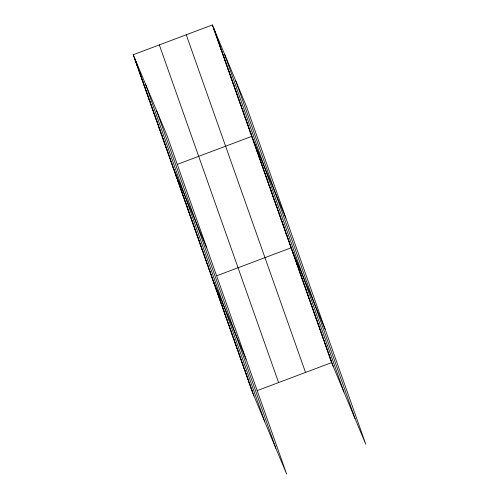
<?xml version="1.0" encoding="UTF-8"?>
<svg xmlns="http://www.w3.org/2000/svg" width="499" height="499" viewBox="0 0 499 499"><rect width="100%" height="100%" fill="white"/><g stroke="black" fill="none" stroke-linecap="round" stroke-linejoin="round"><path stroke-width="0.75" d="M133.214 54.728L167.371 136.389L286.644 474.05L252.482 392.389L133.214 54.728L212.356 24.95L246.518 106.611L365.786 444.272L331.629 362.611L212.356 24.95M177.794 164.19L251.721 136.377L285.877 218.038M217.152 275.616L291.079 247.81L325.236 329.465M257.709 390.424L331.629 362.611M214.071 29.797L215.605 33.458M215.78 34.637L217.314 38.304M217.495 39.483L219.024 43.151M219.204 44.33L220.739 47.991M220.914 49.176L222.448 52.838M222.629 54.017L224.157 57.684M224.338 58.863L225.872 62.531M226.047 63.71L227.581 67.371M227.762 68.55L229.291 72.218M229.471 73.397L231.006 77.064M231.18 78.243L232.715 81.905M232.896 83.09L234.424 86.751M234.605 87.93L236.139 91.598M236.314 92.777L237.848 96.444M238.029 97.623L239.564 101.285M239.738 102.463L241.273 106.131M241.447 107.31L242.982 110.978M243.163 112.156L244.697 115.818M244.872 116.997L246.406 120.664M246.581 121.843L248.115 125.511M248.296 126.69L249.831 130.358M250.005 131.536L251.54 135.198M253.43 141.223L254.964 144.891M255.139 146.07L256.673 149.731M256.854 150.91L258.382 154.578M258.563 155.757L260.098 159.424M260.272 160.603L261.807 164.271M261.987 165.45L263.516 169.111M263.697 170.29L265.231 173.958M265.406 175.137L266.94 178.804M267.121 179.983L268.649 183.644M268.83 184.823L270.364 188.491M270.539 189.67L272.074 193.338M272.254 194.516L273.789 198.178M273.963 199.363L275.498 203.024M275.673 204.203L277.207 207.871M277.388 209.05L278.922 212.717M279.097 213.896L280.631 217.558M280.806 218.737L282.34 222.404M282.521 223.583L284.056 227.251M284.23 228.43L285.765 232.091M285.946 233.276L287.474 236.938M287.655 238.117L289.189 241.784M289.364 242.963L290.898 246.631M292.838 252.8L294.373 256.467M294.603 257.79L296.138 261.457M296.369 262.78L297.897 266.447M298.128 267.776L299.662 271.437M299.893 272.766L301.427 276.434M301.658 277.756L303.186 281.424M303.417 282.746L304.951 286.414M305.182 287.742L306.717 291.404M306.947 292.732L308.476 296.4M308.706 297.722L310.241 301.39M310.472 302.712L312.006 306.38M312.237 307.708L313.765 311.37M313.996 312.698L315.53 316.366M315.761 317.688L317.295 321.356M317.526 322.678L319.054 326.346M319.285 327.675L320.82 331.336M321.05 332.665L322.585 336.326M322.809 337.655L324.344 341.322M324.575 342.645L326.109 346.312M326.34 347.641L327.874 351.302M328.099 352.631L329.633 356.292M329.864 357.621L331.398 361.288M134.923 59.574L136.458 63.236M136.632 64.415L138.167 68.082M138.348 69.261L139.882 72.929M140.057 74.108L141.591 77.769M141.772 78.948L143.3 82.616M143.481 83.795L145.016 87.462M145.19 88.641L146.725 92.303M146.906 93.488L148.434 97.149M148.615 98.328L150.149 101.996M150.324 103.174L151.858 106.842M152.039 108.021L153.567 111.682M153.748 112.861L155.283 116.529M155.457 117.708L156.992 121.376M157.173 122.554L158.701 126.216M158.882 127.395L160.416 131.062M160.591 132.241L162.125 135.909M162.306 137.088L163.84 140.755M164.015 141.934L165.549 145.596M165.724 146.775L167.259 150.442M167.439 151.621L168.974 155.289M169.149 156.468L170.683 160.129M170.858 161.308L172.392 164.976M172.573 166.155L206.729 247.816M174.282 171.001L175.816 174.662M175.991 175.848L177.525 179.509M177.706 180.688L179.241 184.356M179.415 185.534L180.95 189.202M181.131 190.381L182.659 194.042M182.84 195.221L184.374 198.889M184.549 200.068L186.083 203.735M186.264 204.914L187.792 208.576M187.973 209.761L189.508 213.422M189.682 214.601L191.217 218.269M191.398 219.448L192.926 223.115M193.107 224.294L194.641 227.956M194.816 229.135L196.35 232.802M196.531 233.981L198.059 237.649M198.24 238.828L199.775 242.489M199.949 243.674L201.484 247.336M201.665 248.514L203.199 252.182M203.374 253.361L204.908 257.029M205.083 258.208L206.617 261.869M206.798 263.048L208.333 266.716M208.507 267.894L210.042 271.562M210.216 272.741L211.751 276.402M211.932 277.581L246.088 359.243M213.691 282.577L215.225 286.239M215.456 287.567L216.99 291.235M217.221 292.557L218.755 296.225M218.98 297.547L220.514 301.215M220.745 302.544L222.28 306.205M222.51 307.534L224.045 311.201M224.269 312.524L225.804 316.191M226.035 317.514L227.569 321.181M227.8 322.51L229.334 326.171M229.559 327.5L231.093 331.168M231.324 332.49L232.858 336.158M233.089 337.48L234.624 341.148M234.848 342.476L236.383 346.138M236.613 347.466L238.148 351.134M238.379 352.456L239.913 356.124M240.138 357.446L241.672 361.114M241.903 362.442L243.437 366.104M243.668 367.432L245.202 371.1M245.427 372.422L246.961 376.09M247.192 377.412L248.727 381.08M248.957 382.409L250.492 386.07M250.716 387.399L252.251 391.066M235.753 80.869L355.02 418.536M224.656 54.354L343.93 392.014M213.89 28.618L333.164 366.278M186.239 34.774L305.513 372.441M159.331 44.898L278.598 382.565M156.605 110.647L275.872 448.314M145.515 84.131L264.782 421.792M134.749 58.389L254.016 396.056"/></g></svg>
